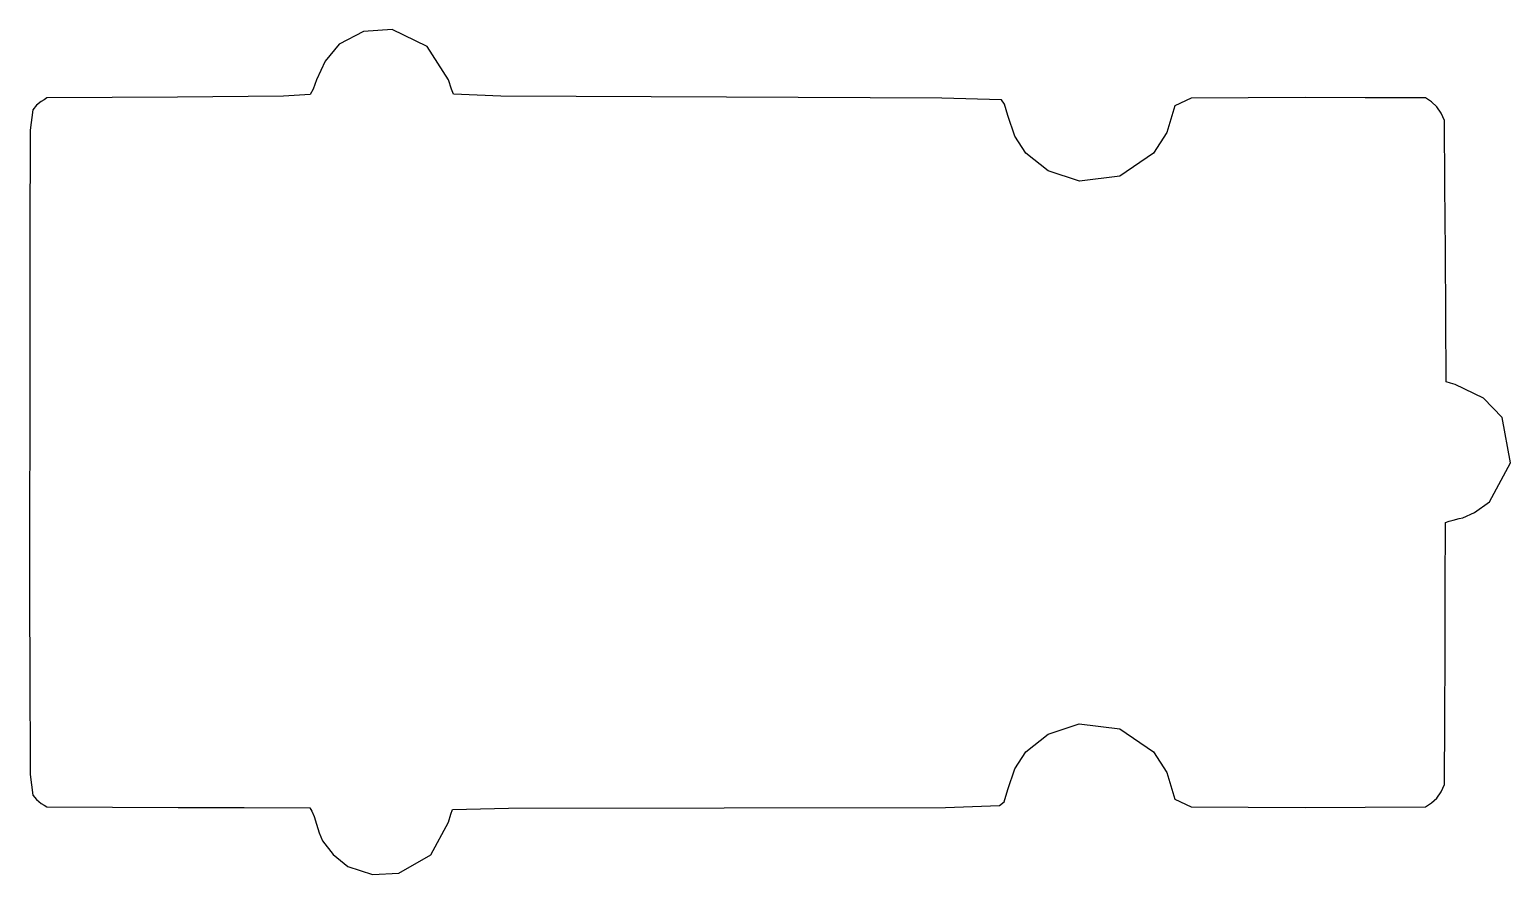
# Model space of a CAD drawing. Extents: x 0 to 42, y 0 to 24.
import ezdxf

# ---------------------------------------------------------------- set-up
doc = ezdxf.new("R2010")
doc.units = 0
doc.layers.add('Layer_1', color=7, linetype='CONTINUOUS')

msp = doc.modelspace()

# ---------------------------------------------------------------- linework, layer by layer
at = {"layer": 'Layer_1', "color": 1}
msp.add_lwpolyline([(10.470718, 0.05244), (11.372825, 0.578358), (11.875646, 1.506621), (11.939115, 1.732859), (11.989731, 1.858055), (13.574042, 1.900521), (19.692834, 1.911302), (25.967473, 1.922224), (27.495844, 1.970549), (27.630727, 2.079422), (27.734189, 2.428477), (27.930373, 3.017492), (28.23836, 3.500428), (28.874068, 3.994576), (29.750758, 4.293585), (30.905808, 4.153013), (31.856852, 3.500072), (32.237288, 2.908089), (32.465312, 2.157008), (32.92797, 1.938204), (36.156135, 1.92096), (37.861835, 1.926774), (39.567533, 1.932588), (39.653642, 1.989754), (39.739751, 2.046921), (39.893057, 2.185272), (40.012668, 2.366408), (40.063016, 2.468985), (40.113365, 2.571561), (40.119122, 4.429213), (40.12488, 6.286862), (40.130637, 8.144513), (40.136394, 10.002162), (40.245967, 10.034801), (40.355537, 10.06744), (40.525488, 10.113544), (40.626363, 10.132707), (40.961595, 10.285818), (41.390158, 10.58424), (41.978298, 11.690723), (41.742936, 12.974069), (41.212508, 13.523976), (40.410627, 13.911273), (40.283223, 13.949553), (40.155817, 13.987831), (40.145205, 15.840849), (40.134594, 17.693866), (40.123982, 19.546881), (40.113371, 21.399898), (40.063022, 21.502475), (40.012674, 21.605048), (39.893062, 21.786184), (39.739756, 21.924532), (39.653647, 21.981702), (39.567539, 22.038869), (37.861841, 22.044683), (36.156141, 22.050497), (32.927976, 22.033253), (32.465318, 21.814446), (32.237293, 21.063365), (31.856858, 20.471387), (30.907609, 19.819905), (29.764919, 19.674665), (28.878313, 19.976793), (28.238365, 20.471667), (27.930771, 20.953064), (27.735039, 21.539547), (27.640147, 21.859652), (27.548417, 21.986827), (25.859991, 22.032406), (19.759044, 22.060149), (13.35968, 22.088678), (12.018891, 22.145346), (11.958673, 22.291187), (11.871844, 22.552101), (11.276014, 23.49583), (10.279106, 23.977157), (9.468056, 23.922903), (8.777232, 23.559601), (8.381122, 23.082699), (8.137237, 22.553467), (8.040373, 22.285785), (7.958907, 22.140161), (7.198749, 22.08856), (4.18958, 22.060149), (2.340167, 22.049509), (0.490751, 22.038869), (0.412194, 21.989872), (0.333637, 21.940876), (0.197801, 21.831297), (0.091841, 21.705446), (0.018014, 21.121605), (0.003621, 18.092925), (0.011692, 15.307358), (0.001758, 7.622712), (0.003452, 5.882951), (0.017845, 2.8504), (0.091663, 2.265999), (0.197623, 2.140148), (0.33346, 2.030569), (0.412016, 1.981573), (0.490573, 1.932576), (2.35366, 1.926819), (4.216747, 1.921062), (6.079837, 1.915276), (7.942924, 1.909519), (7.973407, 1.862049), (8.003887, 1.814579), (8.067494, 1.667084), (8.134807, 1.445791), (8.213474, 1.195183), (8.304366, 0.977212), (8.610871, 0.58779), (9.023392, 0.248418), (9.726134, 0.020984), (10.470546, 0.052463), (10.470588, 0.052448), (10.470718, 0.05244)], dxfattribs=at)

doc.saveas('drawing.dxf')
